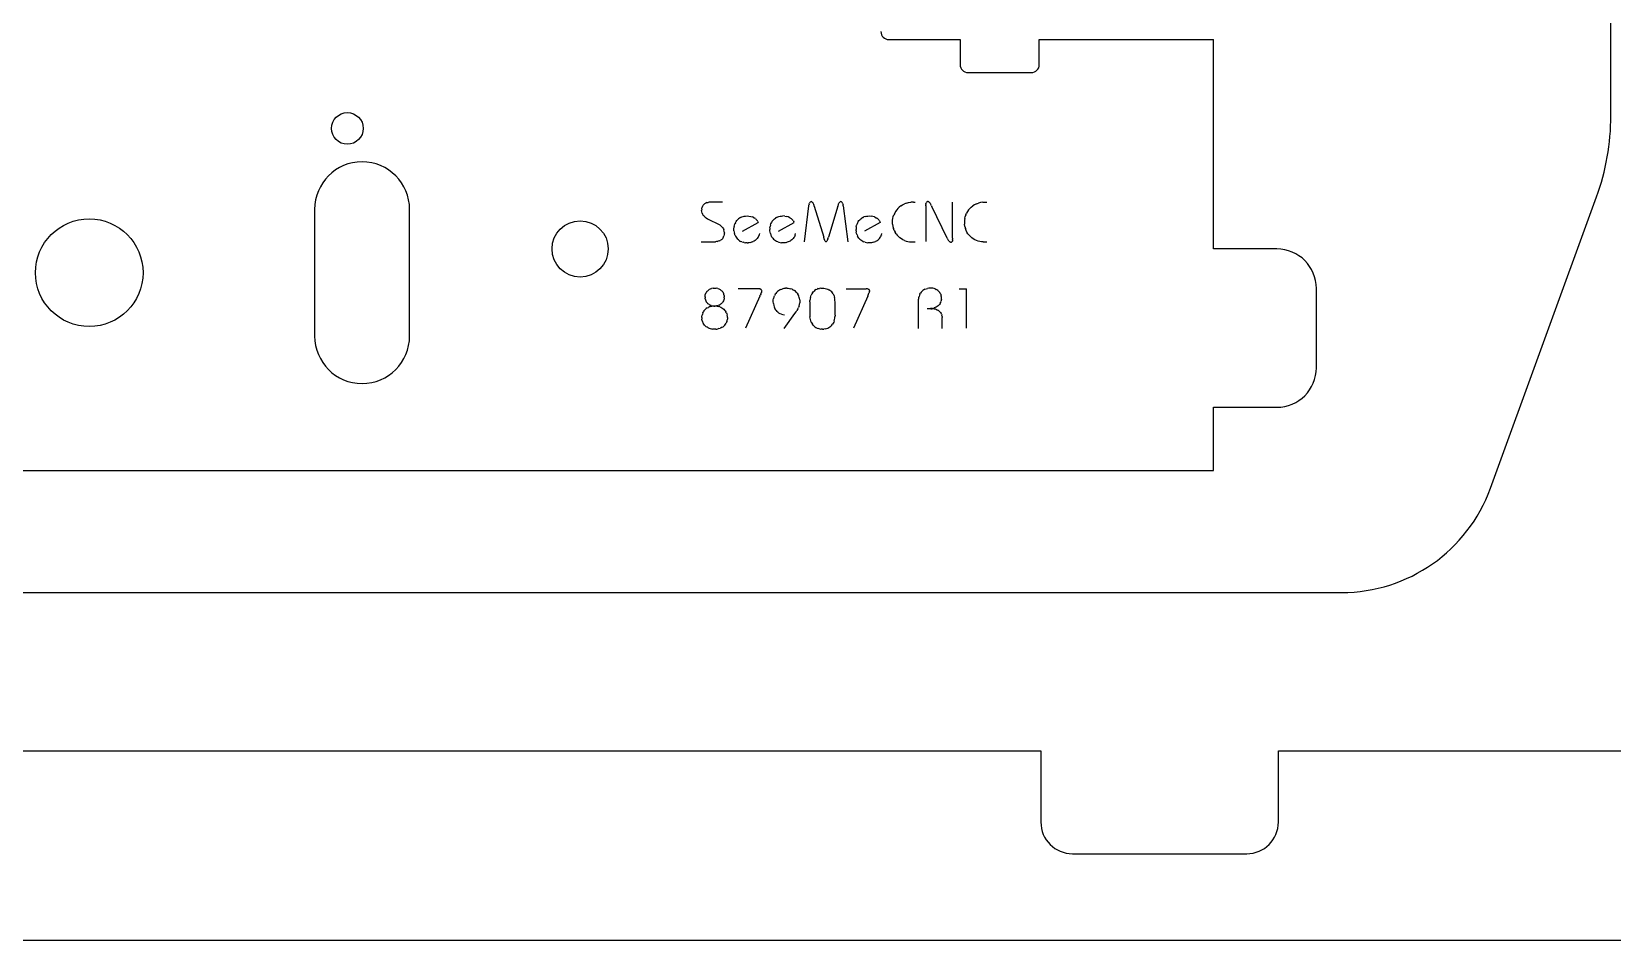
# Model space of a CAD drawing. Header units: inches. Extents: x -1545 to -733, y 114 to 571.
# Drawn here: x -1447.1 to -1347.2, y 114.1 to 171.5 of the extents above; entities that cross this region are included whole.
import ezdxf

# ---------------------------------------------------------------- set-up
doc = ezdxf.new("R2010")
doc.units = ezdxf.units.IN
doc.header["$MEASUREMENT"] = 0
doc.linetypes.add('Continuous2', pattern=[0])
doc.layers.add('GREEN TEXT ALL', color=1, linetype='Continuous')

msp = doc.modelspace()

# ---------------------------------------------------------------- linework, layer by layer
at = {"color": 5, "linetype": 'Continuous2', "lineweight": -3, "true_color": 0x0000ff}
for p, q in [((-1347.345, 166.176), (-1347.345, 200.948)), ((-1354.948, 142.642), (-1348.25, 161.046)), ((-1429.21, 160.26), (-1429.21, 152.26)), ((-1423.21, 152.26), (-1423.21, 160.26)), ((-1502.345, 136.062), (-1364.345, 136.062))]:
    msp.add_line(p, q, dxfattribs=at)
at = {"color": 1, "linetype": 'Continuous2', "lineweight": -3, "true_color": 0xff0000}
for p, q in [((-1392.942, 170.985), (-1388.442, 170.985)), ((-1388.442, 170.985), (-1388.442, 169.4)), ((-1383.442, 169.4), (-1383.442, 170.985)), ((-1383.442, 170.985), (-1372.442, 170.985)), ((-1372.442, 157.76), (-1372.442, 170.985)), ((-1387.942, 168.9), (-1383.942, 168.9)), ((-1368.442, 157.76), (-1372.442, 157.76)), ((-1365.942, 150.26), (-1365.942, 155.26)), ((-1372.442, 147.76), (-1368.442, 147.76)), ((-1372.442, 143.76), (-1372.442, 147.76)), ((-1487.442, 143.76), (-1372.442, 143.76)), ((-1483.345, 126.062), (-1383.345, 126.062)), ((-1383.345, 126.062), (-1383.345, 121.562)), ((-1368.345, 126.062), (-1345.12, 126.062)), ((-1368.345, 121.562), (-1368.345, 126.062)), ((-1381.345, 119.562), (-1370.345, 119.562))]:
    msp.add_line(p, q, dxfattribs=at)
at = {"color": 2, "linetype": 'Continuous2', "lineweight": -3, "true_color": 0xffff00}
msp.add_line((-732.545, 114.09), (-1545.345, 114.09), dxfattribs=at)
at = {"color": 5, "linetype": 'Continuous2', "lineweight": -3, "true_color": 0x0000ff}
for centre, radius in [((-1427.136, 165.368), 1), ((-1443.442, 156.26), 3.4), ((-1412.442, 157.76), 1.775)]:
    msp.add_circle(centre, radius, dxfattribs=at)
at = {"color": 1, "linetype": 'Continuous2', "lineweight": -3, "true_color": 0xff0000}
for centre, radius, start, end in [((-1392.942, 171.485), 0.5, 180, 270), ((-1387.942, 169.4), 0.5, 180, 270), ((-1383.942, 169.4), 0.5, 270, 0), ((-1368.442, 155.26), 2.5, 360, 90), ((-1368.442, 150.26), 2.5, 270, 360), ((-1381.345, 121.562), 2, 180, 270), ((-1370.345, 121.562), 2, 270, 0)]:
    msp.add_arc(centre, radius, start, end, dxfattribs=at)
at = {"color": 5, "linetype": 'Continuous2', "lineweight": -3, "true_color": 0x0000ff}
for centre, radius, start, end in [((-1362.345, 166.176), 15, 340, 0), ((-1426.21, 160.26), 3, 0, 180), ((-1426.21, 152.26), 3, 180, 0), ((-1364.345, 146.062), 10, 270, 340)]:
    msp.add_arc(centre, radius, start, end, dxfattribs=at)
at = {"layer": 'GREEN TEXT ALL', "color": 3, "linetype": 'Continuous2', "lineweight": -3, "true_color": 0x00ff00}
for p, q in [((-1397.884, 160.743), (-1397.913, 160.723)), ((-1397.884, 160.743), (-1397.85, 160.75)), ((-1397.811, 160.743), (-1397.85, 160.75)), ((-1397.778, 160.721), (-1397.811, 160.743)), ((-1396.009, 160.742), (-1396.042, 160.719)), ((-1395.97, 160.75), (-1396.009, 160.742)), ((-1395.936, 160.743), (-1395.97, 160.75)), ((-1395.936, 160.743), (-1395.907, 160.723)), ((-1390.544, 160.728), (-1390.52, 160.741)), ((-1390.52, 160.741), (-1390.495, 160.748)), ((-1390.471, 160.75), (-1390.495, 160.748)), ((-1390.471, 160.75), (-1390.446, 160.747)), ((-1390.446, 160.747), (-1390.422, 160.737)), ((-1390.396, 160.719), (-1390.422, 160.737)), ((-1404.765, 160.265), (-1404.771, 160.181)), ((-1404.764, 160.095), (-1404.771, 160.181)), ((-1404.765, 160.265), (-1404.748, 160.354)), ((-1404.744, 160.016), (-1404.764, 160.095)), ((-1404.735, 160.4), (-1404.748, 160.354)), ((-1404.744, 160.016), (-1404.711, 159.945)), ((-1404.716, 160.444), (-1404.735, 160.4)), ((-1404.716, 160.444), (-1404.693, 160.485)), ((-1404.711, 159.945), (-1404.664, 159.881)), ((-1404.693, 160.485), (-1404.664, 160.526)), ((-1404.631, 160.565), (-1404.664, 160.526)), ((-1404.607, 159.822), (-1404.664, 159.881)), ((-1404.631, 160.565), (-1404.59, 160.6)), ((-1404.607, 159.822), (-1404.545, 159.767)), ((-1404.545, 160.631), (-1404.59, 160.6)), ((-1404.493, 160.659), (-1404.545, 160.631)), ((-1404.545, 159.767), (-1404.475, 159.716)), ((-1404.433, 160.682), (-1404.493, 160.659)), ((-1404.433, 160.682), (-1404.365, 160.699)), ((-1404.288, 160.708), (-1404.365, 160.699)), ((-1404.203, 160.712), (-1404.288, 160.708)), ((-1403.447, 160.712), (-1404.203, 160.712)), ((-1402.305, 159.747), (-1402.374, 159.707)), ((-1402.305, 159.747), (-1402.232, 159.78)), ((-1402.232, 159.78), (-1402.154, 159.808)), ((-1402.154, 159.808), (-1402.072, 159.827)), ((-1402.072, 159.827), (-1401.987, 159.838)), ((-1401.987, 159.838), (-1401.899, 159.842)), ((-1401.899, 159.842), (-1401.781, 159.835)), ((-1401.781, 159.835), (-1401.67, 159.814)), ((-1401.67, 159.814), (-1401.564, 159.78)), ((-1401.464, 159.731), (-1401.564, 159.78)), ((-1401.464, 159.731), (-1401.417, 159.702)), ((-1400.036, 159.747), (-1400.105, 159.707)), ((-1400.036, 159.747), (-1399.962, 159.78)), ((-1399.962, 159.78), (-1399.884, 159.808)), ((-1399.884, 159.808), (-1399.802, 159.827)), ((-1399.802, 159.827), (-1399.717, 159.838)), ((-1399.717, 159.838), (-1399.629, 159.842)), ((-1399.512, 159.835), (-1399.629, 159.842)), ((-1399.512, 159.835), (-1399.4, 159.814)), ((-1399.294, 159.78), (-1399.4, 159.814)), ((-1399.194, 159.731), (-1399.294, 159.78)), ((-1399.194, 159.731), (-1399.148, 159.702)), ((-1398.279, 158.201), (-1397.997, 160.484)), ((-1397.997, 160.484), (-1397.991, 160.523)), ((-1397.991, 160.523), (-1397.983, 160.568)), ((-1397.971, 160.613), (-1397.983, 160.568)), ((-1397.971, 160.613), (-1397.956, 160.656)), ((-1397.937, 160.693), (-1397.956, 160.656)), ((-1397.937, 160.693), (-1397.913, 160.723)), ((-1397.778, 160.721), (-1397.749, 160.689)), ((-1397.723, 160.649), (-1397.749, 160.689)), ((-1397.701, 160.605), (-1397.723, 160.649)), ((-1397.683, 160.558), (-1397.701, 160.605)), ((-1397.667, 160.511), (-1397.683, 160.558)), ((-1397.654, 160.468), (-1397.667, 160.511)), ((-1397.654, 160.468), (-1397.057, 158.511)), ((-1396.162, 160.468), (-1396.759, 158.511)), ((-1396.162, 160.468), (-1396.149, 160.507)), ((-1396.149, 160.507), (-1396.134, 160.553)), ((-1396.134, 160.553), (-1396.116, 160.601)), ((-1396.116, 160.601), (-1396.095, 160.646)), ((-1396.071, 160.686), (-1396.095, 160.646)), ((-1396.071, 160.686), (-1396.042, 160.719)), ((-1395.883, 160.693), (-1395.907, 160.723)), ((-1395.883, 160.693), (-1395.865, 160.656)), ((-1395.85, 160.613), (-1395.865, 160.656)), ((-1395.85, 160.613), (-1395.838, 160.568)), ((-1395.829, 160.523), (-1395.838, 160.568)), ((-1395.824, 160.484), (-1395.829, 160.523)), ((-1395.824, 160.484), (-1395.542, 158.201)), ((-1394.589, 159.747), (-1394.658, 159.707)), ((-1394.589, 159.747), (-1394.515, 159.78)), ((-1394.437, 159.808), (-1394.515, 159.78)), ((-1394.437, 159.808), (-1394.356, 159.827)), ((-1394.356, 159.827), (-1394.271, 159.838)), ((-1394.271, 159.838), (-1394.183, 159.842)), ((-1394.183, 159.842), (-1394.065, 159.835)), ((-1393.953, 159.814), (-1394.065, 159.835)), ((-1393.847, 159.78), (-1393.953, 159.814)), ((-1393.847, 159.78), (-1393.748, 159.731)), ((-1393.748, 159.731), (-1393.701, 159.702)), ((-1392.688, 159.686), (-1392.661, 159.799)), ((-1392.661, 159.799), (-1392.623, 159.911)), ((-1392.576, 160.02), (-1392.623, 159.911)), ((-1392.517, 160.124), (-1392.576, 160.02)), ((-1392.449, 160.222), (-1392.517, 160.124)), ((-1392.37, 160.314), (-1392.449, 160.222)), ((-1392.282, 160.398), (-1392.37, 160.314)), ((-1392.183, 160.474), (-1392.282, 160.398)), ((-1392.183, 160.474), (-1392.076, 160.542)), ((-1392.076, 160.542), (-1391.958, 160.601)), ((-1391.831, 160.65), (-1391.958, 160.601)), ((-1391.831, 160.65), (-1391.694, 160.684)), ((-1391.694, 160.684), (-1391.549, 160.705)), ((-1391.394, 160.712), (-1391.549, 160.705)), ((-1391.394, 160.712), (-1391.292, 160.712)), ((-1390.614, 160.484), (-1390.613, 160.527)), ((-1390.614, 160.484), (-1390.614, 158.225)), ((-1390.611, 160.565), (-1390.613, 160.527)), ((-1390.611, 160.565), (-1390.607, 160.598)), ((-1390.602, 160.627), (-1390.607, 160.598)), ((-1390.602, 160.627), (-1390.587, 160.673)), ((-1390.567, 160.707), (-1390.587, 160.673)), ((-1390.567, 160.707), (-1390.544, 160.728)), ((-1390.396, 160.719), (-1390.37, 160.691)), ((-1390.342, 160.652), (-1390.37, 160.691)), ((-1390.342, 160.652), (-1390.307, 160.6)), ((-1390.288, 160.567), (-1390.307, 160.6)), ((-1390.268, 160.53), (-1390.288, 160.567)), ((-1390.245, 160.487), (-1390.268, 160.53)), ((-1390.245, 160.487), (-1390.222, 160.438)), ((-1389.253, 158.441), (-1390.222, 160.438)), ((-1388.914, 158.441), (-1388.914, 160.712)), ((-1388.149, 159.686), (-1388.122, 159.799)), ((-1388.084, 159.911), (-1388.122, 159.799)), ((-1388.084, 159.911), (-1388.037, 160.02)), ((-1387.978, 160.124), (-1388.037, 160.02)), ((-1387.91, 160.222), (-1387.978, 160.124)), ((-1387.831, 160.314), (-1387.91, 160.222)), ((-1387.743, 160.398), (-1387.831, 160.314)), ((-1387.743, 160.398), (-1387.644, 160.474)), ((-1387.537, 160.542), (-1387.644, 160.474)), ((-1387.419, 160.601), (-1387.537, 160.542)), ((-1387.419, 160.601), (-1387.292, 160.65)), ((-1387.155, 160.684), (-1387.292, 160.65)), ((-1387.01, 160.705), (-1387.155, 160.684)), ((-1387.01, 160.705), (-1386.855, 160.712)), ((-1386.855, 160.712), (-1386.753, 160.712)), ((-1404.475, 159.716), (-1404.399, 159.668)), ((-1404.399, 159.668), (-1404.232, 159.58)), ((-1404.232, 159.58), (-1404.051, 159.498)), ((-1404.051, 159.498), (-1403.959, 159.459)), ((-1403.959, 159.459), (-1403.87, 159.416)), ((-1403.87, 159.416), (-1403.786, 159.372)), ((-1403.786, 159.372), (-1403.704, 159.325)), ((-1403.704, 159.325), (-1403.628, 159.275)), ((-1403.558, 159.221), (-1403.628, 159.275)), ((-1403.558, 159.221), (-1403.495, 159.163)), ((-1403.495, 159.163), (-1403.439, 159.1)), ((-1403.439, 159.1), (-1403.392, 159.032)), ((-1403.392, 159.032), (-1403.359, 158.956)), ((-1403.339, 158.872), (-1403.359, 158.956)), ((-1403.333, 158.78), (-1403.339, 158.872)), ((-1403.333, 158.78), (-1403.336, 158.708)), ((-1402.732, 158.992), (-1402.728, 159.084)), ((-1402.728, 158.9), (-1402.732, 158.992)), ((-1402.716, 159.172), (-1402.728, 159.084)), ((-1402.728, 158.9), (-1402.716, 158.812)), ((-1402.716, 159.172), (-1402.697, 159.257)), ((-1402.716, 158.812), (-1402.697, 158.727)), ((-1402.697, 159.257), (-1402.669, 159.337)), ((-1402.634, 159.413), (-1402.669, 159.337)), ((-1402.634, 159.413), (-1402.593, 159.483)), ((-1402.593, 159.483), (-1402.547, 159.548)), ((-1402.495, 159.607), (-1402.547, 159.548)), ((-1402.437, 159.66), (-1402.495, 159.607)), ((-1402.374, 159.707), (-1402.437, 159.66)), ((-1402.188, 158.89), (-1401.2, 159.437)), ((-1401.375, 159.672), (-1401.417, 159.702)), ((-1401.375, 159.672), (-1401.336, 159.638)), ((-1401.336, 159.638), (-1401.301, 159.603)), ((-1401.301, 159.603), (-1401.27, 159.565)), ((-1401.27, 159.565), (-1401.243, 159.524)), ((-1401.22, 159.482), (-1401.243, 159.524)), ((-1401.22, 159.482), (-1401.2, 159.437)), ((-1400.459, 159.084), (-1400.463, 158.992)), ((-1400.459, 158.9), (-1400.463, 158.992)), ((-1400.459, 159.084), (-1400.447, 159.172)), ((-1400.447, 158.812), (-1400.459, 158.9)), ((-1400.427, 159.257), (-1400.447, 159.172)), ((-1400.427, 158.727), (-1400.447, 158.812)), ((-1400.427, 159.257), (-1400.399, 159.337)), ((-1400.399, 159.337), (-1400.365, 159.413)), ((-1400.324, 159.483), (-1400.365, 159.413)), ((-1400.324, 159.483), (-1400.278, 159.548)), ((-1400.278, 159.548), (-1400.226, 159.607)), ((-1400.168, 159.66), (-1400.226, 159.607)), ((-1400.168, 159.66), (-1400.105, 159.707)), ((-1399.919, 158.89), (-1398.931, 159.437)), ((-1399.148, 159.702), (-1399.105, 159.672)), ((-1399.066, 159.638), (-1399.105, 159.672)), ((-1399.066, 159.638), (-1399.031, 159.603)), ((-1399.031, 159.603), (-1399, 159.565)), ((-1398.973, 159.524), (-1399, 159.565)), ((-1398.973, 159.524), (-1398.95, 159.482)), ((-1398.931, 159.437), (-1398.95, 159.482)), ((-1395.012, 159.084), (-1395.016, 158.992)), ((-1395.012, 158.9), (-1395.016, 158.992)), ((-1395, 159.172), (-1395.012, 159.084)), ((-1395.012, 158.9), (-1395, 158.812)), ((-1395, 159.172), (-1394.98, 159.257)), ((-1394.98, 158.727), (-1395, 158.812)), ((-1394.953, 159.337), (-1394.98, 159.257)), ((-1394.918, 159.413), (-1394.953, 159.337)), ((-1394.877, 159.483), (-1394.918, 159.413)), ((-1394.877, 159.483), (-1394.831, 159.548)), ((-1394.831, 159.548), (-1394.779, 159.607)), ((-1394.779, 159.607), (-1394.721, 159.66)), ((-1394.721, 159.66), (-1394.658, 159.707)), ((-1393.484, 159.437), (-1394.472, 158.89)), ((-1393.658, 159.672), (-1393.701, 159.702)), ((-1393.658, 159.672), (-1393.619, 159.638)), ((-1393.584, 159.603), (-1393.619, 159.638)), ((-1393.584, 159.603), (-1393.554, 159.565)), ((-1393.554, 159.565), (-1393.526, 159.524)), ((-1393.526, 159.524), (-1393.503, 159.482)), ((-1393.503, 159.482), (-1393.484, 159.437)), ((-1392.709, 159.462), (-1392.704, 159.574)), ((-1392.703, 159.315), (-1392.709, 159.462)), ((-1392.704, 159.574), (-1392.688, 159.686)), ((-1392.703, 159.315), (-1392.683, 159.177)), ((-1392.683, 159.177), (-1392.651, 159.048)), ((-1392.605, 158.927), (-1392.651, 159.048)), ((-1392.605, 158.927), (-1392.549, 158.815)), ((-1392.485, 158.712), (-1392.549, 158.815)), ((-1388.165, 159.574), (-1388.17, 159.462)), ((-1388.17, 159.462), (-1388.164, 159.315)), ((-1388.149, 159.686), (-1388.165, 159.574)), ((-1388.144, 159.177), (-1388.164, 159.315)), ((-1388.144, 159.177), (-1388.112, 159.048)), ((-1388.066, 158.927), (-1388.112, 159.048)), ((-1388.01, 158.815), (-1388.066, 158.927)), ((-1387.946, 158.712), (-1388.01, 158.815)), ((-1404.803, 158.212), (-1403.966, 158.212)), ((-1403.966, 158.212), (-1403.898, 158.214)), ((-1403.833, 158.22), (-1403.898, 158.214)), ((-1403.771, 158.231), (-1403.833, 158.22)), ((-1403.771, 158.231), (-1403.713, 158.246)), ((-1403.658, 158.264), (-1403.713, 158.246)), ((-1403.658, 158.264), (-1403.606, 158.288)), ((-1403.557, 158.315), (-1403.606, 158.288)), ((-1403.511, 158.347), (-1403.557, 158.315)), ((-1403.511, 158.347), (-1403.469, 158.383)), ((-1403.433, 158.424), (-1403.469, 158.383)), ((-1403.433, 158.424), (-1403.402, 158.471)), ((-1403.402, 158.471), (-1403.377, 158.522)), ((-1403.377, 158.522), (-1403.357, 158.579)), ((-1403.344, 158.641), (-1403.357, 158.579)), ((-1403.336, 158.708), (-1403.344, 158.641)), ((-1402.669, 158.647), (-1402.697, 158.727)), ((-1402.669, 158.647), (-1402.634, 158.571)), ((-1402.634, 158.571), (-1402.593, 158.501)), ((-1402.593, 158.501), (-1402.547, 158.436)), ((-1402.547, 158.436), (-1402.495, 158.377)), ((-1402.437, 158.324), (-1402.495, 158.377)), ((-1402.437, 158.324), (-1402.374, 158.278)), ((-1402.374, 158.278), (-1402.305, 158.237)), ((-1402.232, 158.204), (-1402.305, 158.237)), ((-1402.232, 158.204), (-1402.154, 158.177)), ((-1402.072, 158.157), (-1402.154, 158.177)), ((-1402.072, 158.157), (-1401.987, 158.146)), ((-1401.899, 158.142), (-1401.987, 158.146)), ((-1401.899, 158.142), (-1401.827, 158.144)), ((-1401.757, 158.152), (-1401.827, 158.144)), ((-1401.69, 158.163), (-1401.757, 158.152)), ((-1401.69, 158.163), (-1401.625, 158.179)), ((-1401.564, 158.2), (-1401.625, 158.179)), ((-1401.564, 158.2), (-1401.505, 158.226)), ((-1401.448, 158.256), (-1401.505, 158.226)), ((-1401.394, 158.291), (-1401.448, 158.256)), ((-1401.394, 158.291), (-1401.343, 158.331)), ((-1401.297, 158.374), (-1401.343, 158.331)), ((-1401.254, 158.423), (-1401.297, 158.374)), ((-1401.215, 158.476), (-1401.254, 158.423)), ((-1401.18, 158.533), (-1401.215, 158.476)), ((-1401.18, 158.533), (-1401.149, 158.594)), ((-1401.149, 158.594), (-1401.122, 158.66)), ((-1401.122, 158.66), (-1401.098, 158.731)), ((-1400.427, 158.727), (-1400.399, 158.647)), ((-1400.365, 158.571), (-1400.399, 158.647)), ((-1400.324, 158.501), (-1400.365, 158.571)), ((-1400.278, 158.436), (-1400.324, 158.501)), ((-1400.278, 158.436), (-1400.226, 158.377)), ((-1400.226, 158.377), (-1400.168, 158.324)), ((-1400.105, 158.278), (-1400.168, 158.324)), ((-1400.036, 158.237), (-1400.105, 158.278)), ((-1399.962, 158.204), (-1400.036, 158.237)), ((-1399.962, 158.204), (-1399.884, 158.177)), ((-1399.884, 158.177), (-1399.802, 158.157)), ((-1399.802, 158.157), (-1399.717, 158.146)), ((-1399.629, 158.142), (-1399.717, 158.146)), ((-1399.557, 158.144), (-1399.629, 158.142)), ((-1399.487, 158.152), (-1399.557, 158.144)), ((-1399.42, 158.163), (-1399.487, 158.152)), ((-1399.42, 158.163), (-1399.356, 158.179)), ((-1399.294, 158.2), (-1399.356, 158.179)), ((-1399.235, 158.226), (-1399.294, 158.2)), ((-1399.178, 158.256), (-1399.235, 158.226)), ((-1399.125, 158.291), (-1399.178, 158.256)), ((-1399.074, 158.331), (-1399.125, 158.291)), ((-1399.027, 158.374), (-1399.074, 158.331)), ((-1398.985, 158.423), (-1399.027, 158.374)), ((-1398.946, 158.476), (-1398.985, 158.423)), ((-1398.946, 158.476), (-1398.91, 158.533)), ((-1398.879, 158.594), (-1398.91, 158.533)), ((-1398.852, 158.66), (-1398.879, 158.594)), ((-1398.852, 158.66), (-1398.829, 158.731)), ((-1397.022, 158.401), (-1397.057, 158.511)), ((-1396.984, 158.299), (-1397.022, 158.401)), ((-1396.964, 158.256), (-1396.984, 158.299)), ((-1396.945, 158.225), (-1396.964, 158.256)), ((-1396.945, 158.225), (-1396.927, 158.207)), ((-1396.91, 158.201), (-1396.927, 158.207)), ((-1396.894, 158.207), (-1396.91, 158.201)), ((-1396.875, 158.225), (-1396.894, 158.207)), ((-1396.875, 158.225), (-1396.857, 158.256)), ((-1396.837, 158.299), (-1396.857, 158.256)), ((-1396.797, 158.401), (-1396.837, 158.299)), ((-1396.797, 158.401), (-1396.759, 158.511)), ((-1394.953, 158.647), (-1394.98, 158.727)), ((-1394.953, 158.647), (-1394.918, 158.571)), ((-1394.877, 158.501), (-1394.918, 158.571)), ((-1394.831, 158.436), (-1394.877, 158.501)), ((-1394.779, 158.377), (-1394.831, 158.436)), ((-1394.779, 158.377), (-1394.721, 158.324)), ((-1394.658, 158.278), (-1394.721, 158.324)), ((-1394.589, 158.237), (-1394.658, 158.278)), ((-1394.589, 158.237), (-1394.515, 158.204)), ((-1394.437, 158.177), (-1394.515, 158.204)), ((-1394.437, 158.177), (-1394.356, 158.157)), ((-1394.356, 158.157), (-1394.271, 158.146)), ((-1394.183, 158.142), (-1394.271, 158.146)), ((-1394.11, 158.144), (-1394.183, 158.142)), ((-1394.041, 158.152), (-1394.11, 158.144)), ((-1393.973, 158.163), (-1394.041, 158.152)), ((-1393.909, 158.179), (-1393.973, 158.163)), ((-1393.909, 158.179), (-1393.847, 158.2)), ((-1393.847, 158.2), (-1393.788, 158.226)), ((-1393.732, 158.256), (-1393.788, 158.226)), ((-1393.678, 158.291), (-1393.732, 158.256)), ((-1393.678, 158.291), (-1393.627, 158.331)), ((-1393.627, 158.331), (-1393.58, 158.374)), ((-1393.58, 158.374), (-1393.538, 158.423)), ((-1393.538, 158.423), (-1393.499, 158.476)), ((-1393.499, 158.476), (-1393.463, 158.533)), ((-1393.463, 158.533), (-1393.433, 158.594)), ((-1393.405, 158.66), (-1393.433, 158.594)), ((-1393.405, 158.66), (-1393.382, 158.731)), ((-1392.485, 158.712), (-1392.414, 158.619)), ((-1392.414, 158.619), (-1392.334, 158.535)), ((-1392.247, 158.46), (-1392.334, 158.535)), ((-1392.155, 158.395), (-1392.247, 158.46)), ((-1392.057, 158.34), (-1392.155, 158.395)), ((-1391.954, 158.293), (-1392.057, 158.34)), ((-1391.954, 158.293), (-1391.847, 158.258)), ((-1391.847, 158.258), (-1391.739, 158.233)), ((-1391.739, 158.233), (-1391.631, 158.217)), ((-1391.631, 158.217), (-1391.521, 158.212)), ((-1391.521, 158.212), (-1391.292, 158.212)), ((-1389.253, 158.441), (-1389.232, 158.396)), ((-1389.212, 158.357), (-1389.232, 158.396)), ((-1389.212, 158.357), (-1389.194, 158.324)), ((-1389.194, 158.324), (-1389.178, 158.295)), ((-1389.149, 158.251), (-1389.178, 158.295)), ((-1389.149, 158.251), (-1389.123, 158.22)), ((-1389.098, 158.201), (-1389.123, 158.22)), ((-1389.098, 158.201), (-1389.074, 158.191)), ((-1389.047, 158.189), (-1389.074, 158.191)), ((-1389.047, 158.189), (-1389.016, 158.188)), ((-1389.016, 158.188), (-1388.996, 158.189)), ((-1388.996, 158.189), (-1388.977, 158.195)), ((-1388.977, 158.195), (-1388.96, 158.208)), ((-1388.96, 158.208), (-1388.945, 158.228)), ((-1388.945, 158.228), (-1388.932, 158.259)), ((-1388.922, 158.303), (-1388.932, 158.259)), ((-1388.922, 158.303), (-1388.919, 158.331)), ((-1388.919, 158.331), (-1388.916, 158.364)), ((-1388.915, 158.4), (-1388.916, 158.364)), ((-1388.914, 158.441), (-1388.915, 158.4)), ((-1387.946, 158.712), (-1387.875, 158.619)), ((-1387.875, 158.619), (-1387.795, 158.535)), ((-1387.795, 158.535), (-1387.708, 158.46)), ((-1387.616, 158.395), (-1387.708, 158.46)), ((-1387.518, 158.34), (-1387.616, 158.395)), ((-1387.415, 158.293), (-1387.518, 158.34)), ((-1387.308, 158.258), (-1387.415, 158.293)), ((-1387.2, 158.233), (-1387.308, 158.258)), ((-1387.092, 158.217), (-1387.2, 158.233)), ((-1386.982, 158.212), (-1387.092, 158.217)), ((-1386.982, 158.212), (-1386.753, 158.212)), ((-1404.551, 154.74), (-1404.548, 154.811)), ((-1404.551, 154.74), (-1404.548, 154.668)), ((-1404.548, 154.811), (-1404.536, 154.876)), ((-1404.518, 154.936), (-1404.536, 154.876)), ((-1404.518, 154.936), (-1404.491, 154.99)), ((-1404.459, 155.04), (-1404.491, 154.99)), ((-1404.459, 155.04), (-1404.422, 155.085)), ((-1404.422, 155.085), (-1404.383, 155.124)), ((-1404.383, 155.124), (-1404.34, 155.159)), ((-1404.34, 155.159), (-1404.293, 155.19)), ((-1404.293, 155.19), (-1404.245, 155.216)), ((-1404.194, 155.238), (-1404.245, 155.216)), ((-1404.194, 155.238), (-1404.142, 155.256)), ((-1404.038, 155.279), (-1404.142, 155.256)), ((-1404.038, 155.279), (-1403.942, 155.286)), ((-1403.942, 155.286), (-1403.846, 155.279)), ((-1403.742, 155.256), (-1403.846, 155.279)), ((-1403.742, 155.256), (-1403.69, 155.238)), ((-1403.69, 155.238), (-1403.64, 155.216)), ((-1403.64, 155.216), (-1403.592, 155.19)), ((-1403.547, 155.159), (-1403.592, 155.19)), ((-1403.547, 155.159), (-1403.504, 155.124)), ((-1403.466, 155.085), (-1403.504, 155.124)), ((-1403.466, 155.085), (-1403.431, 155.04)), ((-1403.431, 155.04), (-1403.399, 154.99)), ((-1403.374, 154.936), (-1403.399, 154.99)), ((-1403.356, 154.876), (-1403.374, 154.936)), ((-1403.344, 154.811), (-1403.356, 154.876)), ((-1403.344, 154.811), (-1403.341, 154.74)), ((-1403.344, 154.668), (-1403.341, 154.74)), ((-1401.185, 155.248), (-1402.452, 155.248)), ((-1401.087, 154.774), (-1401.99, 152.748)), ((-1401.137, 155.246), (-1401.185, 155.248)), ((-1401.094, 155.24), (-1401.137, 155.246)), ((-1401.094, 155.24), (-1401.057, 155.228)), ((-1401.087, 154.774), (-1401.055, 154.85)), ((-1401.024, 155.212), (-1401.057, 155.228)), ((-1401.029, 154.913), (-1401.055, 154.85)), ((-1401.029, 154.913), (-1401.008, 154.965)), ((-1400.998, 155.191), (-1401.024, 155.212)), ((-1401.008, 154.965), (-1400.992, 155.003)), ((-1400.98, 155.166), (-1400.998, 155.191)), ((-1400.98, 155.034), (-1400.992, 155.003)), ((-1400.969, 155.136), (-1400.98, 155.166)), ((-1400.98, 155.034), (-1400.972, 155.061)), ((-1400.972, 155.061), (-1400.967, 155.083)), ((-1400.965, 155.101), (-1400.969, 155.136)), ((-1400.965, 155.101), (-1400.967, 155.083)), ((-1400.206, 154.721), (-1400.172, 154.802)), ((-1400.132, 154.878), (-1400.172, 154.802)), ((-1400.132, 154.878), (-1400.086, 154.947)), ((-1400.034, 155.01), (-1400.086, 154.947)), ((-1399.976, 155.066), (-1400.034, 155.01)), ((-1399.914, 155.116), (-1399.976, 155.066)), ((-1399.847, 155.16), (-1399.914, 155.116)), ((-1399.777, 155.198), (-1399.847, 155.16)), ((-1399.777, 155.198), (-1399.703, 155.229)), ((-1399.703, 155.229), (-1399.626, 155.254)), ((-1399.626, 155.254), (-1399.548, 155.272)), ((-1399.548, 155.272), (-1399.472, 155.283)), ((-1399.394, 155.286), (-1399.472, 155.283)), ((-1399.394, 155.286), (-1399.302, 155.282)), ((-1399.302, 155.282), (-1399.215, 155.269)), ((-1399.215, 155.269), (-1399.132, 155.247)), ((-1399.053, 155.217), (-1399.132, 155.247)), ((-1399.053, 155.217), (-1398.979, 155.179)), ((-1398.979, 155.179), (-1398.911, 155.136)), ((-1398.848, 155.087), (-1398.911, 155.136)), ((-1398.791, 155.033), (-1398.848, 155.087)), ((-1398.791, 155.033), (-1398.74, 154.974)), ((-1398.74, 154.974), (-1398.696, 154.91)), ((-1398.657, 154.843), (-1398.696, 154.91)), ((-1398.624, 154.772), (-1398.657, 154.843)), ((-1398.598, 154.697), (-1398.624, 154.772)), ((-1397.901, 154.686), (-1397.878, 154.767)), ((-1397.878, 154.767), (-1397.85, 154.844)), ((-1397.814, 154.916), (-1397.85, 154.844)), ((-1397.773, 154.983), (-1397.814, 154.916)), ((-1397.773, 154.983), (-1397.725, 155.043)), ((-1397.725, 155.043), (-1397.671, 155.098)), ((-1397.612, 155.147), (-1397.671, 155.098)), ((-1397.547, 155.188), (-1397.612, 155.147)), ((-1397.547, 155.188), (-1397.476, 155.223)), ((-1397.399, 155.251), (-1397.476, 155.223)), ((-1397.399, 155.251), (-1397.317, 155.27)), ((-1397.23, 155.282), (-1397.317, 155.27)), ((-1397.23, 155.282), (-1397.136, 155.286)), ((-1397.136, 155.286), (-1397.044, 155.282)), ((-1397.044, 155.282), (-1396.956, 155.27)), ((-1396.956, 155.27), (-1396.874, 155.25)), ((-1396.874, 155.25), (-1396.798, 155.221)), ((-1396.798, 155.221), (-1396.727, 155.185)), ((-1396.662, 155.143), (-1396.727, 155.185)), ((-1396.602, 155.095), (-1396.662, 155.143)), ((-1396.548, 155.041), (-1396.602, 155.095)), ((-1396.5, 154.981), (-1396.548, 155.041)), ((-1396.459, 154.916), (-1396.5, 154.981)), ((-1396.459, 154.916), (-1396.424, 154.844)), ((-1396.424, 154.844), (-1396.395, 154.767)), ((-1396.395, 154.767), (-1396.373, 154.686)), ((-1395.644, 155.248), (-1394.377, 155.248)), ((-1394.279, 154.774), (-1395.182, 152.748)), ((-1394.329, 155.246), (-1394.377, 155.248)), ((-1394.285, 155.24), (-1394.329, 155.246)), ((-1394.248, 155.228), (-1394.285, 155.24)), ((-1394.279, 154.774), (-1394.247, 154.85)), ((-1394.248, 155.228), (-1394.216, 155.212)), ((-1394.247, 154.85), (-1394.22, 154.913)), ((-1394.22, 154.913), (-1394.199, 154.965)), ((-1394.19, 155.191), (-1394.216, 155.212)), ((-1394.199, 154.965), (-1394.183, 155.003)), ((-1394.19, 155.191), (-1394.171, 155.166)), ((-1394.183, 155.003), (-1394.171, 155.034)), ((-1394.171, 155.166), (-1394.16, 155.136)), ((-1394.171, 155.034), (-1394.163, 155.061)), ((-1394.158, 155.083), (-1394.163, 155.061)), ((-1394.157, 155.101), (-1394.16, 155.136)), ((-1394.158, 155.083), (-1394.157, 155.101)), ((-1391.046, 154.698), (-1391.029, 154.765)), ((-1391.006, 154.832), (-1391.029, 154.765)), ((-1390.977, 154.897), (-1391.006, 154.832)), ((-1390.977, 154.897), (-1390.943, 154.959)), ((-1390.902, 155.019), (-1390.943, 154.959)), ((-1390.855, 155.074), (-1390.902, 155.019)), ((-1390.855, 155.074), (-1390.8, 155.125)), ((-1390.738, 155.17), (-1390.8, 155.125)), ((-1390.67, 155.211), (-1390.738, 155.17)), ((-1390.67, 155.211), (-1390.593, 155.244)), ((-1390.593, 155.244), (-1390.508, 155.267)), ((-1390.414, 155.282), (-1390.508, 155.267)), ((-1390.312, 155.286), (-1390.414, 155.282)), ((-1390.234, 155.283), (-1390.312, 155.286)), ((-1390.16, 155.273), (-1390.234, 155.283)), ((-1390.09, 155.257), (-1390.16, 155.273)), ((-1390.024, 155.235), (-1390.09, 155.257)), ((-1390.024, 155.235), (-1389.962, 155.207)), ((-1389.905, 155.175), (-1389.962, 155.207)), ((-1389.854, 155.139), (-1389.905, 155.175)), ((-1389.808, 155.098), (-1389.854, 155.139)), ((-1389.808, 155.098), (-1389.766, 155.053)), ((-1389.766, 155.053), (-1389.729, 155.005)), ((-1389.698, 154.952), (-1389.729, 155.005)), ((-1389.671, 154.896), (-1389.698, 154.952)), ((-1389.671, 154.896), (-1389.649, 154.837)), ((-1389.634, 154.776), (-1389.649, 154.837)), ((-1389.625, 154.714), (-1389.634, 154.776)), ((-1388.508, 155.248), (-1388.03, 155.248)), ((-1388.03, 152.748), (-1388.03, 155.248)), ((-1404.695, 153.718), (-1404.662, 153.783)), ((-1404.623, 153.844), (-1404.662, 153.783)), ((-1404.579, 153.899), (-1404.623, 153.844)), ((-1404.528, 153.949), (-1404.579, 153.899)), ((-1404.539, 154.602), (-1404.548, 154.668)), ((-1404.539, 154.602), (-1404.523, 154.539)), ((-1404.528, 153.949), (-1404.471, 153.994)), ((-1404.523, 154.539), (-1404.501, 154.482)), ((-1404.501, 154.482), (-1404.473, 154.429)), ((-1404.473, 154.429), (-1404.442, 154.381)), ((-1404.409, 154.035), (-1404.471, 153.994)), ((-1404.406, 154.337), (-1404.442, 154.381)), ((-1404.409, 154.035), (-1404.343, 154.069)), ((-1404.366, 154.298), (-1404.406, 154.337)), ((-1404.322, 154.264), (-1404.366, 154.298)), ((-1404.272, 154.098), (-1404.343, 154.069)), ((-1404.275, 154.234), (-1404.322, 154.264)), ((-1404.275, 154.234), (-1404.224, 154.209)), ((-1404.197, 154.121), (-1404.272, 154.098)), ((-1404.17, 154.188), (-1404.224, 154.209)), ((-1404.197, 154.121), (-1404.118, 154.139)), ((-1404.17, 154.188), (-1404.114, 154.172)), ((-1404.035, 154.148), (-1404.118, 154.139)), ((-1404.114, 154.172), (-1404.057, 154.161)), ((-1404.057, 154.161), (-1404, 154.154)), ((-1403.949, 154.152), (-1404.035, 154.148)), ((-1404, 154.154), (-1403.942, 154.152)), ((-1403.863, 154.149), (-1403.949, 154.152)), ((-1403.884, 154.154), (-1403.942, 154.152)), ((-1403.827, 154.161), (-1403.884, 154.154)), ((-1403.78, 154.139), (-1403.863, 154.149)), ((-1403.771, 154.172), (-1403.827, 154.161)), ((-1403.78, 154.139), (-1403.701, 154.123)), ((-1403.771, 154.172), (-1403.716, 154.188)), ((-1403.664, 154.209), (-1403.716, 154.188)), ((-1403.625, 154.1), (-1403.701, 154.123)), ((-1403.664, 154.209), (-1403.614, 154.234)), ((-1403.625, 154.1), (-1403.552, 154.072)), ((-1403.614, 154.234), (-1403.568, 154.264)), ((-1403.525, 154.298), (-1403.568, 154.264)), ((-1403.552, 154.072), (-1403.486, 154.038)), ((-1403.485, 154.337), (-1403.525, 154.298)), ((-1403.486, 154.038), (-1403.424, 153.998)), ((-1403.45, 154.381), (-1403.485, 154.337)), ((-1403.419, 154.429), (-1403.45, 154.381)), ((-1403.424, 153.998), (-1403.368, 153.953)), ((-1403.392, 154.482), (-1403.419, 154.429)), ((-1403.369, 154.539), (-1403.392, 154.482)), ((-1403.353, 154.602), (-1403.369, 154.539)), ((-1403.368, 153.953), (-1403.316, 153.903)), ((-1403.344, 154.668), (-1403.353, 154.602)), ((-1403.316, 153.903), (-1403.271, 153.848)), ((-1403.271, 153.848), (-1403.232, 153.788)), ((-1403.198, 153.722), (-1403.232, 153.788)), ((-1400.248, 154.449), (-1400.243, 154.545)), ((-1400.239, 154.316), (-1400.248, 154.449)), ((-1400.243, 154.545), (-1400.229, 154.636)), ((-1400.239, 154.316), (-1400.215, 154.179)), ((-1400.206, 154.721), (-1400.229, 154.636)), ((-1400.215, 154.179), (-1400.196, 154.111)), ((-1400.196, 154.111), (-1400.171, 154.045)), ((-1400.171, 154.045), (-1400.139, 153.981)), ((-1400.139, 153.981), (-1400.103, 153.92)), ((-1400.103, 153.92), (-1400.059, 153.861)), ((-1400.059, 153.861), (-1400.009, 153.807)), ((-1399.951, 153.756), (-1400.009, 153.807)), ((-1399.886, 153.709), (-1399.951, 153.756)), ((-1398.879, 153.677), (-1398.807, 153.783)), ((-1398.807, 153.783), (-1398.745, 153.879)), ((-1398.691, 153.971), (-1398.745, 153.879)), ((-1398.691, 153.971), (-1398.646, 154.063)), ((-1398.611, 154.156), (-1398.646, 154.063)), ((-1398.611, 154.156), (-1398.586, 154.251)), ((-1398.58, 154.621), (-1398.598, 154.697)), ((-1398.586, 154.251), (-1398.57, 154.353)), ((-1398.568, 154.544), (-1398.58, 154.621)), ((-1398.565, 154.465), (-1398.57, 154.353)), ((-1398.568, 154.544), (-1398.565, 154.465)), ((-1397.929, 154.42), (-1397.926, 154.513)), ((-1397.929, 154.42), (-1397.929, 153.571)), ((-1397.916, 154.601), (-1397.926, 154.513)), ((-1397.901, 154.686), (-1397.916, 154.601)), ((-1396.357, 154.601), (-1396.373, 154.686)), ((-1396.347, 154.513), (-1396.357, 154.601)), ((-1396.344, 154.42), (-1396.347, 154.513)), ((-1396.344, 153.571), (-1396.344, 154.42)), ((-1391.068, 154.502), (-1391.066, 154.566)), ((-1391.068, 152.737), (-1391.068, 154.502)), ((-1391.066, 154.566), (-1391.058, 154.631)), ((-1391.058, 154.631), (-1391.046, 154.698)), ((-1390.283, 153.987), (-1390.528, 153.987)), ((-1390.323, 153.99), (-1390.41, 153.987)), ((-1390.239, 153.998), (-1390.323, 153.99)), ((-1390.283, 153.987), (-1390.203, 153.985)), ((-1390.239, 153.998), (-1390.161, 154.012)), ((-1390.126, 153.978), (-1390.203, 153.985)), ((-1390.161, 154.012), (-1390.087, 154.031)), ((-1390.055, 153.965), (-1390.126, 153.978)), ((-1390.017, 154.056), (-1390.087, 154.031)), ((-1389.987, 153.948), (-1390.055, 153.965)), ((-1389.952, 154.086), (-1390.017, 154.056)), ((-1389.987, 153.948), (-1389.925, 153.926)), ((-1389.892, 154.121), (-1389.952, 154.086)), ((-1389.925, 153.926), (-1389.866, 153.9)), ((-1389.836, 154.163), (-1389.892, 154.121)), ((-1389.813, 153.868), (-1389.866, 153.9)), ((-1389.786, 154.209), (-1389.836, 154.163)), ((-1389.813, 153.868), (-1389.763, 153.832)), ((-1389.742, 154.259), (-1389.786, 154.209)), ((-1389.763, 153.832), (-1389.719, 153.79)), ((-1389.706, 154.314), (-1389.742, 154.259)), ((-1389.719, 153.79), (-1389.68, 153.743)), ((-1389.675, 154.373), (-1389.706, 154.314)), ((-1389.68, 153.743), (-1389.647, 153.691)), ((-1389.675, 154.373), (-1389.652, 154.435)), ((-1389.635, 154.503), (-1389.652, 154.435)), ((-1389.625, 154.574), (-1389.635, 154.503)), ((-1389.622, 154.649), (-1389.625, 154.714)), ((-1389.625, 154.574), (-1389.622, 154.649)), ((-1404.754, 153.42), (-1404.75, 153.5)), ((-1404.754, 153.42), (-1404.749, 153.32)), ((-1404.75, 153.5), (-1404.739, 153.577)), ((-1404.735, 153.229), (-1404.749, 153.32)), ((-1404.721, 153.649), (-1404.739, 153.577)), ((-1404.735, 153.229), (-1404.71, 153.147)), ((-1404.695, 153.718), (-1404.721, 153.649)), ((-1404.71, 153.147), (-1404.677, 153.073)), ((-1404.635, 153.007), (-1404.677, 153.073)), ((-1404.589, 152.948), (-1404.635, 153.007)), ((-1404.537, 152.894), (-1404.589, 152.948)), ((-1404.48, 152.848), (-1404.537, 152.894)), ((-1404.42, 152.809), (-1404.48, 152.848)), ((-1404.356, 152.775), (-1404.42, 152.809)), ((-1404.356, 152.775), (-1404.289, 152.747)), ((-1404.289, 152.747), (-1404.219, 152.725)), ((-1403.671, 152.725), (-1403.602, 152.747)), ((-1403.534, 152.775), (-1403.602, 152.747)), ((-1403.471, 152.809), (-1403.534, 152.775)), ((-1403.471, 152.809), (-1403.41, 152.848)), ((-1403.353, 152.894), (-1403.41, 152.848)), ((-1403.302, 152.948), (-1403.353, 152.894)), ((-1403.302, 152.948), (-1403.256, 153.007)), ((-1403.256, 153.007), (-1403.214, 153.073)), ((-1403.18, 153.147), (-1403.214, 153.073)), ((-1403.198, 153.722), (-1403.171, 153.653)), ((-1403.18, 153.147), (-1403.156, 153.229)), ((-1403.171, 153.653), (-1403.152, 153.579)), ((-1403.156, 153.229), (-1403.141, 153.32)), ((-1403.14, 153.502), (-1403.152, 153.579)), ((-1403.136, 153.42), (-1403.141, 153.32)), ((-1403.136, 153.42), (-1403.14, 153.502)), ((-1399.813, 153.669), (-1399.886, 153.709)), ((-1399.732, 153.635), (-1399.813, 153.669)), ((-1399.732, 153.635), (-1399.641, 153.61)), ((-1399.641, 153.61), (-1399.541, 153.591)), ((-1399.549, 152.737), (-1398.879, 153.677)), ((-1397.929, 153.571), (-1397.926, 153.478)), ((-1397.916, 153.389), (-1397.926, 153.478)), ((-1397.901, 153.303), (-1397.916, 153.389)), ((-1397.878, 153.221), (-1397.901, 153.303)), ((-1397.85, 153.143), (-1397.878, 153.221)), ((-1397.85, 153.143), (-1397.814, 153.071)), ((-1397.814, 153.071), (-1397.773, 153.003)), ((-1397.725, 152.941), (-1397.773, 153.003)), ((-1397.725, 152.941), (-1397.671, 152.885)), ((-1397.612, 152.836), (-1397.671, 152.885)), ((-1397.612, 152.836), (-1397.547, 152.792)), ((-1397.547, 152.792), (-1397.476, 152.756)), ((-1397.476, 152.756), (-1397.399, 152.726)), ((-1396.874, 152.726), (-1396.798, 152.756)), ((-1396.798, 152.756), (-1396.727, 152.792)), ((-1396.727, 152.792), (-1396.662, 152.836)), ((-1396.662, 152.836), (-1396.602, 152.885)), ((-1396.602, 152.885), (-1396.548, 152.941)), ((-1396.548, 152.941), (-1396.5, 153.003)), ((-1396.459, 153.071), (-1396.5, 153.003)), ((-1396.424, 153.143), (-1396.459, 153.071)), ((-1396.395, 153.221), (-1396.424, 153.143)), ((-1396.395, 153.221), (-1396.373, 153.303)), ((-1396.373, 153.303), (-1396.357, 153.389)), ((-1396.357, 153.389), (-1396.347, 153.478)), ((-1396.344, 153.571), (-1396.347, 153.478)), ((-1389.62, 153.633), (-1389.647, 153.691)), ((-1389.62, 153.633), (-1389.599, 153.569)), ((-1389.584, 153.5), (-1389.599, 153.569)), ((-1389.584, 153.5), (-1389.576, 153.426)), ((-1389.573, 153.346), (-1389.576, 153.426)), ((-1389.573, 152.737), (-1389.573, 153.346)), ((-1404.219, 152.725), (-1404.148, 152.709)), ((-1404.148, 152.709), (-1404.079, 152.698)), ((-1404.011, 152.691), (-1404.079, 152.698)), ((-1403.945, 152.689), (-1404.011, 152.691)), ((-1403.879, 152.691), (-1403.945, 152.689)), ((-1403.879, 152.691), (-1403.811, 152.698)), ((-1403.811, 152.698), (-1403.742, 152.709)), ((-1403.671, 152.725), (-1403.742, 152.709)), ((-1397.317, 152.705), (-1397.399, 152.726)), ((-1397.317, 152.705), (-1397.23, 152.692)), ((-1397.136, 152.688), (-1397.23, 152.692)), ((-1397.136, 152.688), (-1397.044, 152.692)), ((-1396.956, 152.705), (-1397.044, 152.692)), ((-1396.956, 152.705), (-1396.874, 152.726))]:
    msp.add_line(p, q, dxfattribs=at)

doc.saveas('drawing.dxf')
